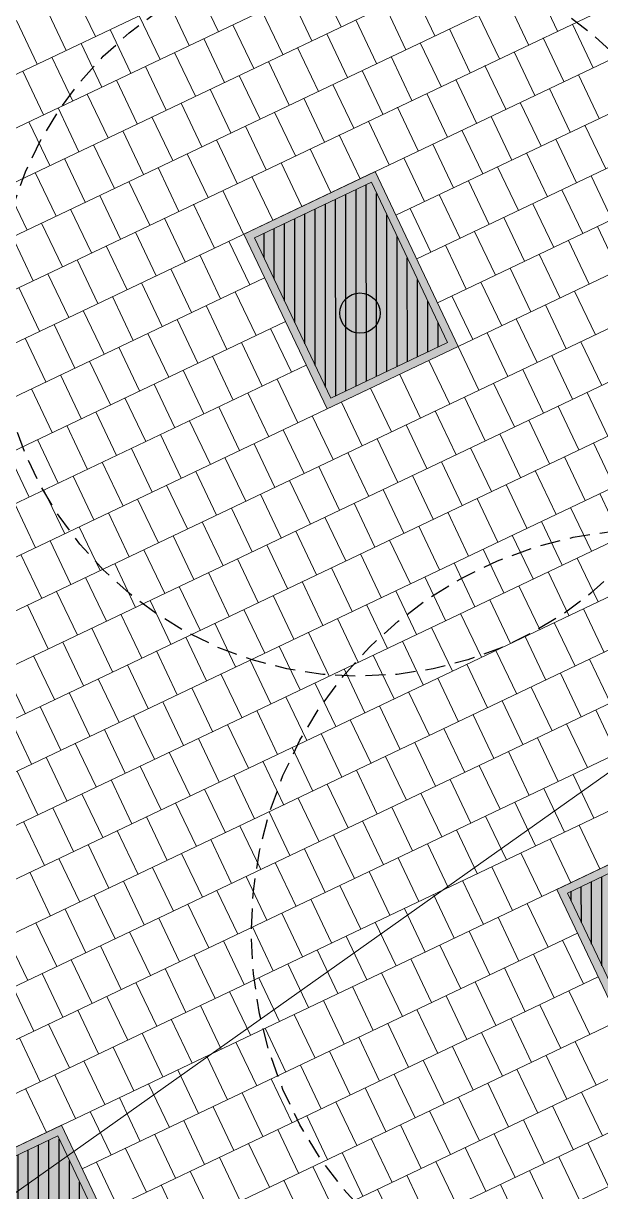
# Model space of a CAD drawing. Header units: metres. Extents: x 678805 to 1359287, y 2747329 to 5497370.
# Drawn here: x 679659.05 to 679666.2, y 2748545.79 to 2748560.27 of the extents above; entities that cross this region are included whole.
import ezdxf
from ezdxf.enums import TextEntityAlignment as Align

# ---------------------------------------------------------------- set-up
doc = ezdxf.new("R2010")
doc.units = ezdxf.units.M
doc.linetypes.add('XREF_MON_SFT_TREES$0$HIDDEN', pattern=[0.375, 0.25, -0.125])
for name, color, linetype in [('00_XREF_MON_HSC_PAVEMENT', 7, 'Continuous'), ('00_XREF_TWQ_SFT_TREES', 7, 'Continuous'), ('XREF_MON_HSC_PAVEMENT$0$03-TR-Tree Pit_Green', 74, 'Continuous'), ('XREF_MON_SFT_TREES$0$SL_TREE_CANOPY', 251, 'XREF_MON_SFT_TREES$0$HIDDEN'), ('XREF_MON_SFT_TREES$0$SL_TREE_TRUNK', 251, 'Continuous')]:
    doc.layers.add(name, color=color, linetype=linetype)
for name, color, linetype, true_color in [('02-L-Waterfeatures 01', 7, 'Continuous', 0x4da6ff), ('XREF_MON_HSC_PAVEMENT$0$03-TR-Tree Pit_White', 7, 'Continuous', 0xfcfcfc), ('XREF_MON_SFT_TREES$0$SL_TREE_ACACIA_NILOTICA', 7, 'Continuous', 0x264d00), ('XREF_MON_SFT_TREES$0$SL_TREE_ALBIZIA_LEBBECK', 7, 'Continuous', 0xa3a300), ('XREF_MON_SFT_TREES$0$SL_TREE_CERCIDIUM_FLORIDUM', 7, 'Continuous', 0xe0e000)]:
    doc.layers.add(name, color=color, linetype=linetype, true_color=true_color)
for name, color, linetype, lineweight in [('XREF_MON_GENERAL_LAYOUT$0$02-L-Level Curves 1m', 37, 'Continuous', 5), ('XREF_MON_GENERAL_LAYOUT$0$02-L-Material Change', 251, 'Continuous', 5), ('XREF_MON_GENERAL_LAYOUT$0$04-BK-Tree Pit', 6, 'Continuous', 5), ('XREF_MON_HSC_PAVEMENT$0$04-BK-Tree Pit', 6, 'Continuous', 5)]:
    doc.layers.add(name, color=color, linetype=linetype, lineweight=lineweight)
doc.layers.add('XREF_MON_HSC_PAVEMENT$0$02-L-Joints-Paviment_07_Precast Concrete Blocks 60X40', color=7, linetype='Continuous', lineweight=5, true_color=0x999999)
doc.layers.add('XREF_MON_HSC_PAVEMENT$0$03-TR-Pavement_07_Precast Concrete Blocks 60X40', color=7, linetype='Continuous', lineweight=5, true_color=0x999999)
doc.layers.get('XREF_MON_SFT_TREES$0$SL_TREE_ACACIA_NILOTICA').off()
doc.layers.get('XREF_MON_SFT_TREES$0$SL_TREE_ALBIZIA_LEBBECK').off()
doc.layers.get('XREF_MON_SFT_TREES$0$SL_TREE_CERCIDIUM_FLORIDUM').off()
doc.styles.add('XREF_MON_GENERAL_LAYOUT$0$Standard', font='arial.ttf')

# ---------------------------------------------------------------- blocks, each defined once
blk = doc.blocks.new('XREF_MON_SFT_TREES$0$Albizia_lebbeck')
h = blk.add_hatch()
h.set_pattern_fill('ANSI31', color=256, scale=0.1)
edge = h.paths.add_edge_path()
edge.add_arc((0, 0), 5, -25.4481, 334.5519)
at = {"layer": 'XREF_MON_SFT_TREES$0$SL_TREE_TRUNK'}
h = blk.add_hatch(color=256, dxfattribs=at)
h.dxf.hatch_style = 1
edge = h.paths.add_edge_path()
edge.add_arc((0, 0), 0.25, 0, 360)
at = {"layer": 'XREF_MON_SFT_TREES$0$SL_TREE_CANOPY', "linetype": 'XREF_MON_SFT_TREES$0$HIDDEN'}
blk.add_circle((0, 0), 5, dxfattribs=at)
at = {"layer": 'XREF_MON_SFT_TREES$0$SL_TREE_TRUNK'}
blk.add_circle((0, 0), 0.25, dxfattribs=at)
blk = doc.blocks.new('XREF_MON_SFT_TREES$0$cercidium_floridum')
h = blk.add_hatch()
h.set_pattern_fill('ANSI31', color=256, scale=0.1)
edge = h.paths.add_edge_path()
edge.add_arc((0, 0), 4.5, -25.4481, 334.5519)
at = {"layer": 'XREF_MON_SFT_TREES$0$SL_TREE_TRUNK'}
h = blk.add_hatch(color=256, dxfattribs=at)
h.dxf.hatch_style = 1
edge = h.paths.add_edge_path()
edge.add_arc((0, 0), 0.25, 0, 360)
at = {"layer": 'XREF_MON_SFT_TREES$0$SL_TREE_CANOPY', "linetype": 'XREF_MON_SFT_TREES$0$HIDDEN'}
blk.add_circle((0, 0), 4.5, dxfattribs=at)
at = {"layer": 'XREF_MON_SFT_TREES$0$SL_TREE_TRUNK'}
blk.add_circle((0, 0), 0.25, dxfattribs=at)
blk = doc.blocks.new('XREF_MON_SFT_TREES$0$Acacia_nilotica')
h = blk.add_hatch()
h.set_pattern_fill('ANSI31', color=256, scale=0.1)
edge = h.paths.add_edge_path()
edge.add_arc((0, 0), 4, 0, 360)
at = {"layer": 'XREF_MON_SFT_TREES$0$SL_TREE_TRUNK'}
h = blk.add_hatch(color=256, dxfattribs=at)
h.dxf.hatch_style = 1
edge = h.paths.add_edge_path()
edge.add_arc((0, 0), 0.25, 0, 360)
at = {"layer": 'XREF_MON_SFT_TREES$0$SL_TREE_CANOPY', "linetype": 'XREF_MON_SFT_TREES$0$HIDDEN'}
blk.add_circle((0, 0), 4, dxfattribs=at)
at = {"layer": 'XREF_MON_SFT_TREES$0$SL_TREE_TRUNK'}
blk.add_circle((0, 0), 0.25, dxfattribs=at)
blk = doc.blocks.new('XREF_MON_SFT_TREES')
at = {"layer": 'XREF_MON_SFT_TREES$0$SL_TREE_ACACIA_NILOTICA', "rotation": 25.44812939262281}
blk.add_blockref('XREF_MON_SFT_TREES$0$Acacia_nilotica', (679670.523, 2748541.325), dxfattribs=at)
at = {"layer": 'XREF_MON_SFT_TREES$0$SL_TREE_ALBIZIA_LEBBECK', "rotation": 25.44812939262281}
for p in [(679671.493, 2748560.613), (679666.871, 2748549)]:
    blk.add_blockref('XREF_MON_SFT_TREES$0$Albizia_lebbeck', p, dxfattribs=at)
at = {"layer": 'XREF_MON_SFT_TREES$0$SL_TREE_CERCIDIUM_FLORIDUM', "rotation": 25.44812939262281}
blk.add_blockref('XREF_MON_SFT_TREES$0$cercidium_floridum', (679663.219, 2748556.675), dxfattribs=at)
blk = doc.blocks.new('XREF_MON_HSC_PAVEMENT$0$ALCORQUE RECTANGULAR')
at = {"layer": 'XREF_MON_HSC_PAVEMENT$0$03-TR-Tree Pit_Green', "ltscale": 0.3}
h = blk.add_hatch(dxfattribs=at)
h.set_pattern_fill('ANSI31', color=256, scale=0.04, angle=-45)
h.set_pattern_definition([(360, (-2068898.16958, 3428624.0145), (3e-17, 0.127), [])])
h.paths.add_polyline_path([(679903.391, 2748647.421), (679902.702, 2748648.869), (679904.689, 2748649.814), (679905.377, 2748648.367)])
at = {"layer": 'XREF_MON_HSC_PAVEMENT$0$03-TR-Tree Pit_White'}
h = blk.add_hatch(color=256, dxfattribs=at)
h.dxf.hatch_style = 1
h.paths.add_polyline_path([(679903.344, 2748647.288), (679902.569, 2748648.916), (679904.736, 2748649.947), (679905.511, 2748648.319)])
blk = doc.blocks.new('XREF_MON_HSC_PAVEMENT')
at = {"layer": 'XREF_MON_HSC_PAVEMENT$0$02-L-Joints-Paviment_07_Precast Concrete Blocks 60X40'}
for points in [[(679662.985, 2748560.222), (679662.727, 2748560.763)], [(679659.939, 2748560.101), (679659.681, 2748560.643)], [(679661.463, 2748560.162), (679661.206, 2748560.704)], [(679662.623, 2748560.05), (679662.366, 2748560.592)], [(679664.148, 2748560.111), (679663.89, 2748560.652)], [(679665.669, 2748560.17), (679665.411, 2748560.712)], [(679659.578, 2748559.93), (679659.32, 2748560.471)], [(679661.102, 2748559.99), (679660.844, 2748560.532)], [(679663.787, 2748559.939), (679663.529, 2748560.481)], [(679665.308, 2748559.998), (679665.05, 2748560.54)], [(679659.217, 2748559.758), (679658.959, 2748560.299)], [(679660.741, 2748559.819), (679660.483, 2748560.36)], [(679662.262, 2748559.878), (679662.004, 2748560.42)], [(679663.425, 2748559.767), (679663.168, 2748560.309)], [(679664.947, 2748559.826), (679664.689, 2748560.368)], [(679660.38, 2748559.647), (679660.122, 2748560.188)], [(679661.901, 2748559.706), (679661.643, 2748560.248)], [(679664.585, 2748559.654), (679664.328, 2748560.196)], [(679666.11, 2748559.715), (679665.852, 2748560.257)], [(679660.019, 2748559.475), (679659.761, 2748560.017)], [(679661.54, 2748559.534), (679661.282, 2748560.076)], [(679663.064, 2748559.595), (679662.806, 2748560.137)], [(679664.224, 2748559.483), (679663.966, 2748560.024)], [(679665.748, 2748559.543), (679665.491, 2748560.085)], [(679661.179, 2748559.362), (679660.921, 2748559.904)], [(679662.703, 2748559.423), (679662.445, 2748559.965)], [(679663.863, 2748559.311), (679663.605, 2748559.853)], [(679665.387, 2748559.372), (679665.129, 2748559.913)], [(679659.657, 2748559.303), (679659.4, 2748559.845)], [(679660.818, 2748559.19), (679660.56, 2748559.732)], [(679662.342, 2748559.251), (679662.084, 2748559.793)], [(679665.026, 2748559.2), (679664.768, 2748559.742)], [(679659.296, 2748559.131), (679659.038, 2748559.673)], [(679661.981, 2748559.079), (679661.723, 2748559.621)], [(679663.502, 2748559.139), (679663.244, 2748559.681)], [(679664.665, 2748559.028), (679664.407, 2748559.57)], [(679666.186, 2748559.087), (679665.928, 2748559.629)], [(679660.456, 2748559.019), (679660.199, 2748559.56)], [(679661.619, 2748558.908), (679661.362, 2748559.449)], [(679663.141, 2748558.967), (679662.883, 2748559.509)], [(679665.825, 2748558.915), (679665.567, 2748559.457)], [(679660.095, 2748558.847), (679659.837, 2748559.388)], [(679661.258, 2748558.736), (679661, 2748559.277)], [(679662.779, 2748558.795), (679662.522, 2748559.337)], [(679664.304, 2748558.856), (679664.046, 2748559.398)], [(679665.464, 2748558.743), (679665.206, 2748559.285)], [(679659.734, 2748558.675), (679659.476, 2748559.217)], [(679662.418, 2748558.623), (679662.16, 2748559.165)], [(679663.942, 2748558.684), (679663.685, 2748559.226)], [(679659.373, 2748558.503), (679659.115, 2748559.045)], [(679660.897, 2748558.564), (679660.639, 2748559.106)], [(679662.057, 2748558.451), (679661.799, 2748558.993)], [(679663.581, 2748558.512), (679663.323, 2748559.054)], [(679665.102, 2748558.572), (679664.845, 2748559.113)], [(679666.266, 2748558.461), (679666.008, 2748559.002)], [(679660.536, 2748558.392), (679660.278, 2748558.934)], [(679663.22, 2748558.34), (679662.962, 2748558.882)], [(679664.741, 2748558.4), (679664.483, 2748558.942)], [(679660.175, 2748558.22), (679659.917, 2748558.762)], [(679661.696, 2748558.279), (679661.438, 2748558.821)], [(679662.859, 2748558.168), (679662.601, 2748558.71)], [(679664.38, 2748558.228), (679664.122, 2748558.77)], [(679665.904, 2748558.289), (679665.647, 2748558.831)], [(679659.813, 2748558.048), (679659.556, 2748558.59)], [(679661.335, 2748558.108), (679661.077, 2748558.649)], [(679664.019, 2748558.056), (679663.761, 2748558.598)], [(679665.543, 2748558.117), (679665.285, 2748558.659)], [(679659.452, 2748557.876), (679659.194, 2748558.418)], [(679660.973, 2748557.936), (679660.716, 2748558.478)], [(679662.498, 2748557.997), (679662.24, 2748558.538)], [(679665.182, 2748557.945), (679664.924, 2748558.487)], [(679660.612, 2748557.764), (679660.354, 2748558.306)], [(679662.137, 2748557.825), (679661.879, 2748558.366)], [(679664.821, 2748557.773), (679664.563, 2748558.315)], [(679666.342, 2748557.833), (679666.084, 2748558.374)], [(679659.091, 2748557.704), (679658.833, 2748558.246)], [(679660.251, 2748557.592), (679659.993, 2748558.134)], [(679661.775, 2748557.653), (679661.517, 2748558.195)], [(679664.46, 2748557.601), (679664.202, 2748558.143)], [(679665.981, 2748557.661), (679665.723, 2748558.202)], [(679661.414, 2748557.481), (679661.156, 2748558.023)], [(679664.098, 2748557.429), (679663.841, 2748557.971)], [(679665.62, 2748557.489), (679665.362, 2748558.031)], [(679659.89, 2748557.42), (679659.632, 2748557.962)], [(679661.053, 2748557.309), (679660.795, 2748557.851)], [(679665.258, 2748557.317), (679665.001, 2748557.859)], [(679659.529, 2748557.248), (679659.271, 2748557.79)], [(679664.897, 2748557.145), (679664.639, 2748557.687)], [(679666.421, 2748557.206), (679666.164, 2748557.748)], [(679659.168, 2748557.076), (679658.91, 2748557.618)], [(679660.692, 2748557.137), (679660.434, 2748557.679)], [(679661.852, 2748557.025), (679661.594, 2748557.567)], [(679666.06, 2748557.034), (679665.802, 2748557.576)], [(679660.331, 2748556.965), (679660.073, 2748557.507)], [(679661.491, 2748556.853), (679661.233, 2748557.395)], [(679664.536, 2748556.973), (679664.278, 2748557.515)], [(679665.699, 2748556.862), (679665.441, 2748557.404)], [(679659.969, 2748556.793), (679659.712, 2748557.335)], [(679659.608, 2748556.622), (679659.35, 2748557.163)], [(679661.129, 2748556.681), (679660.872, 2748557.223)], [(679665.338, 2748556.69), (679665.08, 2748557.232)], [(679659.247, 2748556.45), (679658.989, 2748556.991)], [(679660.768, 2748556.509), (679660.51, 2748557.051)], [(679664.977, 2748556.518), (679664.719, 2748557.06)], [(679660.407, 2748556.337), (679660.149, 2748556.879)], [(679661.931, 2748556.398), (679661.673, 2748556.94)], [(679664.616, 2748556.346), (679664.358, 2748556.888)], [(679666.137, 2748556.406), (679665.879, 2748556.948)], [(679660.046, 2748556.165), (679659.788, 2748556.707)], [(679661.57, 2748556.226), (679661.312, 2748556.768)], [(679665.776, 2748556.234), (679665.518, 2748556.776)], [(679659.685, 2748555.993), (679659.427, 2748556.535)], [(679661.209, 2748556.054), (679660.951, 2748556.596)], [(679665.414, 2748556.062), (679665.157, 2748556.604)], [(679660.848, 2748555.882), (679660.59, 2748556.424)], [(679662.369, 2748555.942), (679662.111, 2748556.484)], [(679665.053, 2748555.89), (679664.795, 2748556.432)], [(679659.323, 2748555.822), (679659.066, 2748556.363)], [(679660.486, 2748555.711), (679660.229, 2748556.252)], [(679662.008, 2748555.77), (679661.75, 2748556.312)], [(679664.692, 2748555.718), (679664.434, 2748556.26)], [(679666.216, 2748555.779), (679665.958, 2748556.321)], [(679661.647, 2748555.598), (679661.389, 2748556.14)], [(679664.331, 2748555.547), (679664.073, 2748556.088)], [(679665.855, 2748555.607), (679665.597, 2748556.149)], [(679660.125, 2748555.539), (679659.867, 2748556.08)], [(679661.285, 2748555.426), (679661.028, 2748555.968)], [(679665.494, 2748555.436), (679665.236, 2748555.977)], [(679659.764, 2748555.367), (679659.506, 2748555.909)], [(679662.448, 2748555.315), (679662.191, 2748555.857)], [(679663.97, 2748555.375), (679663.712, 2748555.916)], [(679665.133, 2748555.264), (679664.875, 2748555.805)], [(679659.403, 2748555.195), (679659.145, 2748555.737)], [(679660.924, 2748555.254), (679660.666, 2748555.796)], [(679662.087, 2748555.143), (679661.829, 2748555.685)], [(679663.608, 2748555.203), (679663.351, 2748555.745)], [(679666.293, 2748555.151), (679666.035, 2748555.693)], [(679660.563, 2748555.082), (679660.305, 2748555.624)], [(679661.726, 2748554.971), (679661.468, 2748555.513)], [(679663.247, 2748555.031), (679662.989, 2748555.573)], [(679664.771, 2748555.092), (679664.514, 2748555.634)], [(679665.931, 2748554.979), (679665.674, 2748555.521)], [(679660.202, 2748554.911), (679659.944, 2748555.452)], [(679662.886, 2748554.859), (679662.628, 2748555.401)], [(679664.41, 2748554.92), (679664.152, 2748555.462)], [(679659.841, 2748554.739), (679659.583, 2748555.281)], [(679661.365, 2748554.8), (679661.107, 2748555.341)], [(679662.525, 2748554.687), (679662.267, 2748555.229)], [(679664.049, 2748554.748), (679663.791, 2748555.29)], [(679665.57, 2748554.807), (679665.312, 2748555.349)], [(679659.479, 2748554.567), (679659.222, 2748555.109)], [(679661.004, 2748554.628), (679660.746, 2748555.17)], [(679663.688, 2748554.576), (679663.43, 2748555.118)], [(679665.209, 2748554.636), (679664.951, 2748555.177)], [(679659.118, 2748554.395), (679658.86, 2748554.937)], [(679660.642, 2748554.456), (679660.385, 2748554.998)], [(679662.164, 2748554.515), (679661.906, 2748555.057)], [(679663.327, 2748554.404), (679663.069, 2748554.946)], [(679664.848, 2748554.464), (679664.59, 2748555.005)], [(679666.372, 2748554.525), (679666.114, 2748555.066)], [(679660.281, 2748554.284), (679660.023, 2748554.826)], [(679661.802, 2748554.343), (679661.545, 2748554.885)], [(679664.487, 2748554.292), (679664.229, 2748554.834)], [(679666.011, 2748554.353), (679665.753, 2748554.894)], [(679659.92, 2748554.112), (679659.662, 2748554.654)], [(679661.441, 2748554.172), (679661.183, 2748554.713)], [(679662.965, 2748554.232), (679662.708, 2748554.774)], [(679664.126, 2748554.12), (679663.868, 2748554.662)], [(679665.65, 2748554.181), (679665.392, 2748554.723)], [(679661.08, 2748554), (679660.822, 2748554.541)], [(679662.604, 2748554.06), (679662.346, 2748554.602)], [(679665.289, 2748554.009), (679665.031, 2748554.551)], [(679659.559, 2748553.94), (679659.301, 2748554.482)], [(679660.719, 2748553.828), (679660.461, 2748554.37)], [(679662.243, 2748553.889), (679661.985, 2748554.43)], [(679663.764, 2748553.948), (679663.507, 2748554.49)], [(679664.927, 2748553.837), (679664.67, 2748554.379)], [(679666.449, 2748553.896), (679666.191, 2748554.438)], [(679659.198, 2748553.768), (679658.94, 2748554.31)], [(679661.882, 2748553.717), (679661.624, 2748554.259)], [(679663.403, 2748553.776), (679663.145, 2748554.318)], [(679664.566, 2748553.665), (679664.308, 2748554.207)], [(679666.087, 2748553.725), (679665.83, 2748554.266)], [(679660.358, 2748553.656), (679660.1, 2748554.198)], [(679661.521, 2748553.545), (679661.263, 2748554.087)], [(679663.042, 2748553.604), (679662.784, 2748554.146)], [(679665.726, 2748553.553), (679665.468, 2748554.094)], [(679659.997, 2748553.484), (679659.739, 2748554.026)], [(679662.681, 2748553.432), (679662.423, 2748553.974)], [(679664.205, 2748553.493), (679663.947, 2748554.035)], [(679665.365, 2748553.381), (679665.107, 2748553.923)], [(679659.635, 2748553.312), (679659.378, 2748553.854)], [(679661.16, 2748553.373), (679660.902, 2748553.915)], [(679662.32, 2748553.261), (679662.062, 2748553.802)], [(679663.844, 2748553.321), (679663.586, 2748553.863)], [(679659.274, 2748553.14), (679659.016, 2748553.682)], [(679660.798, 2748553.201), (679660.541, 2748553.743)], [(679661.958, 2748553.089), (679661.701, 2748553.63)], [(679663.483, 2748553.15), (679663.225, 2748553.691)], [(679665.004, 2748553.209), (679664.746, 2748553.751)], [(679666.17, 2748553.098), (679665.912, 2748553.64)], [(679660.437, 2748553.029), (679660.179, 2748553.571)], [(679663.121, 2748552.978), (679662.864, 2748553.519)], [(679664.643, 2748553.037), (679664.385, 2748553.579)], [(679660.076, 2748552.857), (679659.818, 2748553.399)], [(679661.597, 2748552.917), (679661.339, 2748553.459)], [(679662.76, 2748552.806), (679662.502, 2748553.348)], [(679664.281, 2748552.865), (679664.024, 2748553.407)], [(679665.809, 2748552.926), (679665.551, 2748553.468)], [(679659.715, 2748552.685), (679659.457, 2748553.227)], [(679661.236, 2748552.745), (679660.978, 2748553.287)], [(679663.92, 2748552.693), (679663.662, 2748553.235)], [(679665.447, 2748552.754), (679665.19, 2748553.296)], [(679659.354, 2748552.514), (679659.096, 2748553.055)], [(679660.875, 2748552.573), (679660.617, 2748553.115)], [(679662.399, 2748552.634), (679662.141, 2748553.176)], [(679663.559, 2748552.521), (679663.301, 2748553.063)], [(679665.086, 2748552.582), (679664.828, 2748553.124)], [(679660.514, 2748552.401), (679660.256, 2748552.943)], [(679662.038, 2748552.462), (679661.78, 2748553.004)], [(679664.725, 2748552.41), (679664.467, 2748552.952)], [(679666.246, 2748552.47), (679665.988, 2748553.012)], [(679660.152, 2748552.229), (679659.895, 2748552.771)], [(679661.677, 2748552.29), (679661.419, 2748552.832)], [(679663.198, 2748552.35), (679662.94, 2748552.891)], [(679664.364, 2748552.239), (679664.106, 2748552.78)], [(679665.885, 2748552.298), (679665.627, 2748552.84)], [(679661.315, 2748552.118), (679661.058, 2748552.66)], [(679662.837, 2748552.178), (679662.579, 2748552.719)], [(679665.524, 2748552.126), (679665.266, 2748552.668)], [(679659.791, 2748552.057), (679659.533, 2748552.599)], [(679660.954, 2748551.946), (679660.696, 2748552.488)], [(679662.476, 2748552.006), (679662.218, 2748552.548)], [(679664.003, 2748552.067), (679663.745, 2748552.608)], [(679665.163, 2748551.954), (679664.905, 2748552.496)], [(679659.43, 2748551.886), (679659.172, 2748552.427)], [(679662.114, 2748551.834), (679661.857, 2748552.376)], [(679663.641, 2748551.895), (679663.384, 2748552.437)], [(679664.801, 2748551.782), (679664.544, 2748552.324)], [(679666.323, 2748551.843), (679666.065, 2748552.385)], [(679659.069, 2748551.714), (679658.811, 2748552.255)], [(679660.593, 2748551.774), (679660.335, 2748552.316)], [(679661.753, 2748551.662), (679661.495, 2748552.204)], [(679663.28, 2748551.723), (679663.022, 2748552.265)], [(679665.962, 2748551.671), (679665.704, 2748552.213)], [(679660.232, 2748551.603), (679659.974, 2748552.144)], [(679662.919, 2748551.551), (679662.661, 2748552.093)], [(679664.44, 2748551.61), (679664.182, 2748552.152)], [(679665.6, 2748551.499), (679665.343, 2748552.041)], [(679659.871, 2748551.431), (679659.613, 2748551.973)], [(679661.392, 2748551.49), (679661.134, 2748552.032)], [(679662.558, 2748551.379), (679662.3, 2748551.921)], [(679664.079, 2748551.439), (679663.821, 2748551.98)], [(679659.51, 2748551.259), (679659.252, 2748551.801)], [(679661.031, 2748551.318), (679660.773, 2748551.86)], [(679662.197, 2748551.207), (679661.939, 2748551.749)], [(679663.718, 2748551.267), (679663.46, 2748551.808)], [(679665.239, 2748551.328), (679664.981, 2748551.869)], [(679666.399, 2748551.215), (679666.141, 2748551.757)], [(679659.148, 2748551.087), (679658.891, 2748551.629)], [(679660.67, 2748551.146), (679660.412, 2748551.688)], [(679663.357, 2748551.095), (679663.099, 2748551.637)], [(679664.878, 2748551.156), (679664.62, 2748551.697)], [(679660.308, 2748550.975), (679660.051, 2748551.516)], [(679661.835, 2748551.035), (679661.578, 2748551.577)], [(679662.995, 2748550.923), (679662.738, 2748551.465)], [(679664.517, 2748550.984), (679664.259, 2748551.526)], [(679666.038, 2748551.043), (679665.78, 2748551.585)], [(679659.947, 2748550.803), (679659.689, 2748551.344)], [(679661.474, 2748550.864), (679661.216, 2748551.405)], [(679664.156, 2748550.812), (679663.898, 2748551.354)], [(679665.677, 2748550.871), (679665.419, 2748551.413)], [(679659.586, 2748550.631), (679659.328, 2748551.173)], [(679661.113, 2748550.692), (679660.855, 2748551.233)], [(679662.634, 2748550.751), (679662.376, 2748551.293)], [(679663.794, 2748550.64), (679663.537, 2748551.182)], [(679665.316, 2748550.699), (679665.058, 2748551.241)], [(679660.752, 2748550.52), (679660.494, 2748551.062)], [(679662.273, 2748550.579), (679662.015, 2748551.121)], [(679664.955, 2748550.528), (679664.697, 2748551.069)], [(679659.225, 2748550.459), (679658.967, 2748551.001)], [(679660.391, 2748550.348), (679660.133, 2748550.89)], [(679661.912, 2748550.407), (679661.654, 2748550.949)], [(679663.433, 2748550.468), (679663.175, 2748551.01)], [(679664.593, 2748550.356), (679664.336, 2748550.897)], [(679666.118, 2748550.417), (679665.86, 2748550.958)], [(679661.551, 2748550.235), (679661.293, 2748550.777)], [(679663.072, 2748550.296), (679662.814, 2748550.838)], [(679665.756, 2748550.245), (679665.499, 2748550.786)], [(679660.029, 2748550.176), (679659.772, 2748550.718)], [(679661.19, 2748550.064), (679660.932, 2748550.605)], [(679662.711, 2748550.124), (679662.453, 2748550.666)], [(679664.232, 2748550.184), (679663.974, 2748550.726)], [(679665.395, 2748550.073), (679665.137, 2748550.615)], [(679659.668, 2748550.004), (679659.41, 2748550.546)], [(679662.35, 2748549.953), (679662.092, 2748550.494)], [(679663.871, 2748550.012), (679663.613, 2748550.554)], [(679665.034, 2748549.901), (679664.776, 2748550.443)], [(679659.307, 2748549.832), (679659.049, 2748550.374)], [(679660.828, 2748549.892), (679660.571, 2748550.433)], [(679661.989, 2748549.781), (679661.731, 2748550.322)], [(679663.51, 2748549.84), (679663.252, 2748550.382)], [(679666.194, 2748549.788), (679665.936, 2748550.33)], [(679660.467, 2748549.72), (679660.209, 2748550.262)], [(679663.149, 2748549.668), (679662.891, 2748550.21)], [(679664.673, 2748549.729), (679664.415, 2748550.271)], [(679665.833, 2748549.617), (679665.575, 2748550.158)], [(679660.106, 2748549.548), (679659.848, 2748550.09)], [(679661.627, 2748549.609), (679661.37, 2748550.151)], [(679662.787, 2748549.496), (679662.53, 2748550.038)], [(679664.312, 2748549.557), (679664.054, 2748550.099)], [(679659.745, 2748549.376), (679659.487, 2748549.918)], [(679661.266, 2748549.437), (679661.008, 2748549.979)], [(679662.426, 2748549.324), (679662.168, 2748549.866)], [(679663.95, 2748549.385), (679663.693, 2748549.927)], [(679665.472, 2748549.445), (679665.214, 2748549.986)], [(679659.384, 2748549.204), (679659.126, 2748549.746)], [(679660.905, 2748549.265), (679660.647, 2748549.807)], [(679663.589, 2748549.213), (679663.331, 2748549.755)], [(679665.11, 2748549.273), (679664.853, 2748549.815)], [(679660.544, 2748549.093), (679660.286, 2748549.635)], [(679662.065, 2748549.153), (679661.807, 2748549.694)], [(679663.228, 2748549.042), (679662.97, 2748549.583)], [(679664.749, 2748549.101), (679664.491, 2748549.643)], [(679660.183, 2748548.921), (679659.925, 2748549.463)], [(679661.704, 2748548.981), (679661.446, 2748549.522)], [(679664.388, 2748548.929), (679664.13, 2748549.471)], [(679659.821, 2748548.749), (679659.564, 2748549.291)], [(679661.343, 2748548.809), (679661.085, 2748549.351)], [(679662.867, 2748548.87), (679662.609, 2748549.411)], [(679664.027, 2748548.757), (679663.769, 2748549.299)], [(679665.551, 2748548.818), (679665.293, 2748549.36)], [(679660.981, 2748548.637), (679660.724, 2748549.179)], [(679662.506, 2748548.698), (679662.248, 2748549.24)], [(679665.19, 2748548.646), (679664.932, 2748549.188)], [(679659.46, 2748548.578), (679659.202, 2748549.119)], [(679660.62, 2748548.465), (679660.362, 2748549.007)], [(679662.144, 2748548.526), (679661.887, 2748549.068)], [(679663.666, 2748548.585), (679663.408, 2748549.127)], [(679664.829, 2748548.474), (679664.571, 2748549.016)], [(679659.099, 2748548.406), (679658.841, 2748548.947)], [(679661.783, 2748548.354), (679661.525, 2748548.896)], [(679663.305, 2748548.413), (679663.047, 2748548.955)], [(679665.989, 2748548.362), (679665.731, 2748548.904)], [(679660.259, 2748548.293), (679660.001, 2748548.835)], [(679661.422, 2748548.182), (679661.164, 2748548.724)], [(679662.943, 2748548.242), (679662.686, 2748548.783)], [(679664.468, 2748548.302), (679664.21, 2748548.844)], [(679665.628, 2748548.19), (679665.37, 2748548.732)], [(679659.898, 2748548.121), (679659.64, 2748548.663)], [(679662.582, 2748548.07), (679662.324, 2748548.611)], [(679664.106, 2748548.131), (679663.849, 2748548.672)], [(679665.266, 2748548.018), (679665.009, 2748548.56)], [(679659.537, 2748547.949), (679659.279, 2748548.491)], [(679661.061, 2748548.01), (679660.803, 2748548.552)], [(679662.221, 2748547.898), (679661.963, 2748548.44)], [(679663.745, 2748547.959), (679663.487, 2748548.5)], [(679659.175, 2748547.778), (679658.918, 2748548.319)], [(679660.7, 2748547.838), (679660.442, 2748548.38)], [(679663.384, 2748547.787), (679663.126, 2748548.329)], [(679664.905, 2748547.846), (679664.647, 2748548.388)], [(679666.068, 2748547.735), (679665.81, 2748548.277)], [(679660.339, 2748547.667), (679660.081, 2748548.208)], [(679661.86, 2748547.726), (679661.602, 2748548.268)], [(679663.023, 2748547.615), (679662.765, 2748548.157)], [(679664.544, 2748547.674), (679664.286, 2748548.216)], [(679659.977, 2748547.495), (679659.72, 2748548.036)], [(679661.499, 2748547.554), (679661.241, 2748548.096)], [(679662.662, 2748547.443), (679662.404, 2748547.985)], [(679664.183, 2748547.502), (679663.925, 2748548.044)], [(679665.707, 2748547.563), (679665.449, 2748548.105)], [(679659.616, 2748547.323), (679659.358, 2748547.865)], [(679661.137, 2748547.382), (679660.88, 2748547.924)], [(679663.822, 2748547.331), (679663.564, 2748547.872)], [(679665.346, 2748547.391), (679665.088, 2748547.933)], [(679659.255, 2748547.151), (679658.997, 2748547.693)], [(679660.776, 2748547.21), (679660.518, 2748547.752)], [(679662.3, 2748547.271), (679662.043, 2748547.813)], [(679663.46, 2748547.159), (679663.203, 2748547.701)], [(679664.985, 2748547.22), (679664.727, 2748547.761)], [(679660.415, 2748547.038), (679660.157, 2748547.58)], [(679661.939, 2748547.099), (679661.681, 2748547.641)], [(679664.623, 2748547.048), (679664.366, 2748547.589)], [(679666.145, 2748547.107), (679665.887, 2748547.649)], [(679660.054, 2748546.867), (679659.796, 2748547.408)], [(679661.578, 2748546.927), (679661.32, 2748547.469)], [(679663.099, 2748546.987), (679662.841, 2748547.529)], [(679664.262, 2748546.876), (679664.004, 2748547.418)], [(679665.784, 2748546.935), (679665.526, 2748547.477)], [(679661.217, 2748546.756), (679660.959, 2748547.297)], [(679662.738, 2748546.815), (679662.48, 2748547.357)], [(679665.422, 2748546.763), (679665.165, 2748547.305)], [(679659.693, 2748546.695), (679659.435, 2748547.236)], [(679660.856, 2748546.584), (679660.598, 2748547.125)], [(679662.377, 2748546.643), (679662.119, 2748547.185)], [(679663.901, 2748546.704), (679663.643, 2748547.246)], [(679665.061, 2748546.591), (679664.803, 2748547.133)], [(679659.331, 2748546.523), (679659.074, 2748547.065)], [(679662.016, 2748546.471), (679661.758, 2748547.013)], [(679663.54, 2748546.532), (679663.282, 2748547.074)], [(679666.224, 2748546.48), (679665.966, 2748547.022)], [(679660.494, 2748546.412), (679660.237, 2748546.954)], [(679661.654, 2748546.299), (679661.397, 2748546.841)], [(679663.179, 2748546.36), (679662.921, 2748546.902)], [(679664.7, 2748546.42), (679664.442, 2748546.961)], [(679665.863, 2748546.309), (679665.605, 2748546.85)], [(679660.133, 2748546.24), (679659.875, 2748546.782)], [(679662.818, 2748546.188), (679662.56, 2748546.73)], [(679664.339, 2748546.248), (679664.081, 2748546.79)], [(679665.502, 2748546.137), (679665.244, 2748546.679)], [(679661.293, 2748546.127), (679661.035, 2748546.669)], [(679662.456, 2748546.016), (679662.199, 2748546.558)], [(679663.978, 2748546.076), (679663.72, 2748546.618)], [(679660.932, 2748545.956), (679660.674, 2748546.497)], [(679663.616, 2748545.904), (679663.359, 2748546.446)], [(679665.141, 2748545.965), (679664.883, 2748546.507)], [(679666.301, 2748545.852), (679666.043, 2748546.394)], [(679660.571, 2748545.784), (679660.313, 2748546.325)], [(679662.095, 2748545.845), (679661.837, 2748546.386)], [(679663.255, 2748545.732), (679662.997, 2748546.274)], [(679664.779, 2748545.793), (679664.522, 2748546.335)], [(679660.21, 2748545.612), (679659.952, 2748546.154)], [(679661.734, 2748545.673), (679661.476, 2748546.214)], [(679662.894, 2748545.56), (679662.636, 2748546.102)], [(679664.418, 2748545.621), (679664.16, 2748546.163)], [(679665.939, 2748545.681), (679665.682, 2748546.222)], [(679661.373, 2748545.501), (679661.115, 2748546.043)], [(679664.057, 2748545.449), (679663.799, 2748545.991)], [(679665.578, 2748545.509), (679665.32, 2748546.05)], [(679661.012, 2748545.329), (679660.754, 2748545.871)], [(679662.533, 2748545.388), (679662.275, 2748545.93)], [(679663.696, 2748545.277), (679663.438, 2748545.819)], [(679665.217, 2748545.337), (679664.959, 2748545.879)]]:
    blk.add_lwpolyline(points, dxfattribs=at)
at = {"layer": 'XREF_MON_HSC_PAVEMENT$0$03-TR-Pavement_07_Precast Concrete Blocks 60X40'}
for p, q in [((679652.713, 2748556.663), (679673.587, 2748566.596)), ((679652.972, 2748556.122), (679673.906, 2748566.083)), ((679653.23, 2748555.58), (679674.225, 2748565.571)), ((679653.489, 2748555.039), (679674.545, 2748565.058)), ((679653.748, 2748554.497), (679674.864, 2748564.546)), ((679654.006, 2748553.956), (679675.183, 2748564.033)), ((679655.04, 2748551.79), (679676.46, 2748561.983)), ((679655.299, 2748551.249), (679676.779, 2748561.47)), ((679655.557, 2748550.707), (679677.098, 2748560.958)), ((679663.664, 2748557.887), (679670.159, 2748560.978)), ((679655.816, 2748550.166), (679677.417, 2748560.445)), ((679663.922, 2748557.346), (679670.417, 2748560.436)), ((679656.077, 2748549.625), (679677.737, 2748559.932)), ((679664.18, 2748556.804), (679670.675, 2748559.894)), ((679656.335, 2748549.084), (679678.056, 2748559.42)), ((679656.594, 2748548.542), (679678.375, 2748558.907)), ((679656.852, 2748548.001), (679678.694, 2748558.395)), ((679657.111, 2748547.46), (679679.013, 2748557.882)), ((679657.37, 2748546.918), (679679.333, 2748557.37)), ((679655.895, 2748554.19), (679662.036, 2748557.112)), ((679657.628, 2748546.377), (679679.652, 2748556.857)), ((679656.153, 2748553.648), (679662.294, 2748556.571)), ((679657.887, 2748545.835), (679679.971, 2748556.344)), ((679656.411, 2748553.107), (679662.552, 2748556.029)), ((679658.921, 2748543.67), (679681.248, 2748554.294)), ((679659.179, 2748543.128), (679681.567, 2748553.782)), ((679659.438, 2748542.587), (679681.886, 2748553.269)), ((679659.776, 2748546.07), (679665.915, 2748548.991)), ((679660.034, 2748545.528), (679666.173, 2748548.45)), ((679660.292, 2748544.986), (679666.431, 2748547.908))]:
    blk.add_line(p, q, dxfattribs=at)
at = {"layer": 'XREF_MON_HSC_PAVEMENT$0$04-BK-Tree Pit', "rotation": 90}
for p in [(3428311.726, 2068652.918), (3428315.605, 2068644.797), (3428307.837, 2068641.101)]:
    blk.add_blockref('XREF_MON_HSC_PAVEMENT$0$ALCORQUE RECTANGULAR', p, dxfattribs=at)
blk = doc.blocks.new('XREF_MON_GENERAL_LAYOUT$0$ALCORQUE RECTANGULAR')
blk.add_lwpolyline([(679903.391, 2748647.421), (679902.702, 2748648.868), (679904.689, 2748649.814), (679905.378, 2748648.366)], close=True)
at = {"layer": 'XREF_MON_GENERAL_LAYOUT$0$02-L-Material Change'}
blk.add_lwpolyline([(679903.344, 2748647.288), (679902.569, 2748648.916), (679904.736, 2748649.947), (679905.511, 2748648.319)], close=True, dxfattribs=at)
blk = doc.blocks.new('XREF_MON_GENERAL_LAYOUT')
at = {"layer": 'XREF_MON_GENERAL_LAYOUT$0$02-L-Level Curves 1m', "ltscale": 0.3}
blk.add_lwpolyline([(679657.926, 2748545.057), (679730.871, 2748596.693), (679732.292, 2748608.522)], dxfattribs=at)
at = {"layer": 'XREF_MON_GENERAL_LAYOUT$0$04-BK-Tree Pit', "rotation": 90}
for p in [(3428311.726, 2068652.918), (3428315.605, 2068644.797), (3428307.837, 2068641.101)]:
    blk.add_blockref('XREF_MON_GENERAL_LAYOUT$0$ALCORQUE RECTANGULAR', p, dxfattribs=at)
at = {"style": 'XREF_MON_GENERAL_LAYOUT$0$Standard'}
for tag, rotation, p in [('604,00', 330.2643, (679905.77, 2748776.558)), ('603,00', 330.2643, (679901.861, 2748753.477)), ('600,00', 133.826, (679944.597, 2748745.153)), ('602,00', 330.2643, (679883.319, 2748738.727)), ('601,00', 117.8906, (679920.972, 2748732.87)), ('601,00', 330.2643, (679864.777, 2748723.976)), ('600,00', 40.8833, (679777.405, 2748705.444, 1.17)), ('602,00', 330.2643, (679941.275, 2748705.483)), ('601,00', 40.8833, (679701.798, 2748703.889, 1.17)), ('598,00', 62.091, (679810.267, 2748702.619)), ('600,00', 330.2643, (679877.781, 2748691.131)), ('600,00', 19.5511, (679920.444, 2748685.496)), ('601,00', 330.2643, (679934.813, 2748683.804)), ('599,00', 330.2643, (679854.567, 2748679.061)), ('600,00', 88.3928, (679743.913, 2748675.572)), ('599,00', 20.6086, (679924.26, 2748675.216)), ('601,00', 88.3928, (679728.035, 2748671.318, -2)), ('602,00', 88.3928, (679711.826, 2748665.966, -1)), ('603,00', 88.3928, (679695.615, 2748660.611)), ('599,00', 40.8833, (679788.807, 2748655.829, 1.17)), ('601,00', 40.8833, (679627.612, 2748644.603, 1.17)), ('603,00', 41.7058, (679702.499, 2748628.484, 1.17)), ('600,00', 40.8833, (679645.925, 2748597.926, 1.17)), ('599,00', 34.2277, (679673.574, 2748555.136, 5.34))]:
    blk.add_attdef(tag, text='', height=1, rotation=rotation, dxfattribs=at).set_placement(p, align=Align.MIDDLE)
at = {"ltscale": 0.3, "style": 'XREF_MON_GENERAL_LAYOUT$0$Standard'}
for tag, rotation, p in [('603,50', 330.2643, (679911.501, 2748760.57)), ('602,50', 330.2643, (679892.865, 2748745.846)), ('600,50', 133.826, (679933.048, 2748738.729)), ('601,50', 330.2643, (679873.581, 2748731.671)), ('601,50', 101.2857, (679909.522, 2748726.945)), ('602,50', 330.2643, (679948.625, 2748713.86)), ('600,50', 39.606, (679743.243, 2748706.971)), ('600,50', 330.2643, (679880.266, 2748702.726)), ('600,50', 17.3537, (679917.615, 2748690.554)), ('599,50', 330.2643, (679867.197, 2748684.716)), ('599,50', 18.8944, (679921.71, 2748680.578)), ('599,50', 39.606, (679778.991, 2748677.241)), ('600,50', 88.3928, (679735.925, 2748673.586)), ('601,50', 88.3928, (679719.906, 2748668.581)), ('602,50', 88.3928, (679703.474, 2748663.452)), ('598,50', 330.2643, (679861.765, 2748662.397)), ('601,50', 39.606, (679610.513, 2748662.061)), ('600,00', 41.7058, (679752.308, 2748637.685)), ('601,00', 41.7058, (679736.044, 2748634.538)), ('599,00', 35.0835, (679763.043, 2748634.415, 1.17)), ('602,00', 41.7058, (679720.174, 2748633.096, 1.17)), ('600,00', 35.0835, (679747.063, 2748629.903, 1.17)), ('601,00', 35.0835, (679731.246, 2748625.239, 1.17)), ('600,50', 39.606, (679636.92, 2748621.339)), ('602,00', 35.0835, (679715.4, 2748620.639, 1.17)), ('599,50', 28.7604, (679659.482, 2748574.323))]:
    blk.add_attdef(tag, text='', height=1, rotation=rotation, dxfattribs=at).set_placement(p, align=Align.MIDDLE)

msp = doc.modelspace()

# ---------------------------------------------------------------- block references
at = {"layer": '00_XREF_MON_HSC_PAVEMENT'}
msp.add_blockref('XREF_MON_HSC_PAVEMENT', (0, 0), dxfattribs=at)
at = {"layer": '00_XREF_TWQ_SFT_TREES'}
msp.add_blockref('XREF_MON_SFT_TREES', (0, 0), dxfattribs=at)
at = {"layer": '02-L-Waterfeatures 01', "color": 18, "true_color": 0x000000}
msp.add_blockref('XREF_MON_GENERAL_LAYOUT', (0, 0), dxfattribs=at)

doc.saveas('drawing.dxf')
